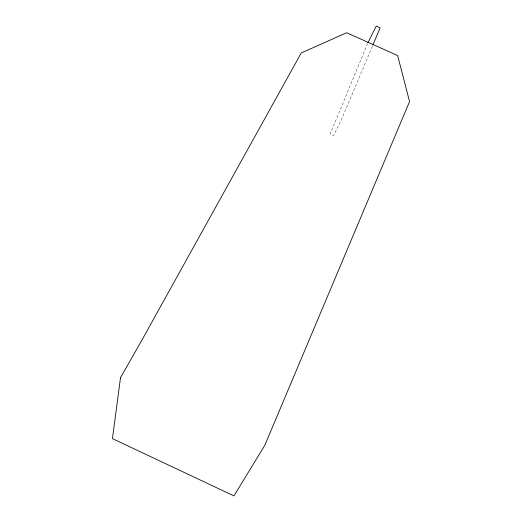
<?xml version="1.0" encoding="UTF-8"?>
<svg xmlns="http://www.w3.org/2000/svg" width="522" height="522" viewBox="0 0 522 522"><rect width="100%" height="100%" fill="white"/><g stroke="black" fill="none" stroke-linecap="round" stroke-linejoin="round"><path stroke-width="0.39" stroke-dasharray="2.61 1.96" d="M367.645 43.47L330.152 133.965L333.643 135.544L342.301 117.672L372.571 45.806"/><path stroke-width="0.78" d="M372.884 45.062L380.133 27.842L376.231 26.1L367.951 42.719M120.504 377.68L112.445 438.637L233.96 495.9L264.83 445.253L409.555 101.575L397.64 55.534L346.673 32.742L301.246 52.944L142.395 339.254L120.504 377.68"/></g></svg>
